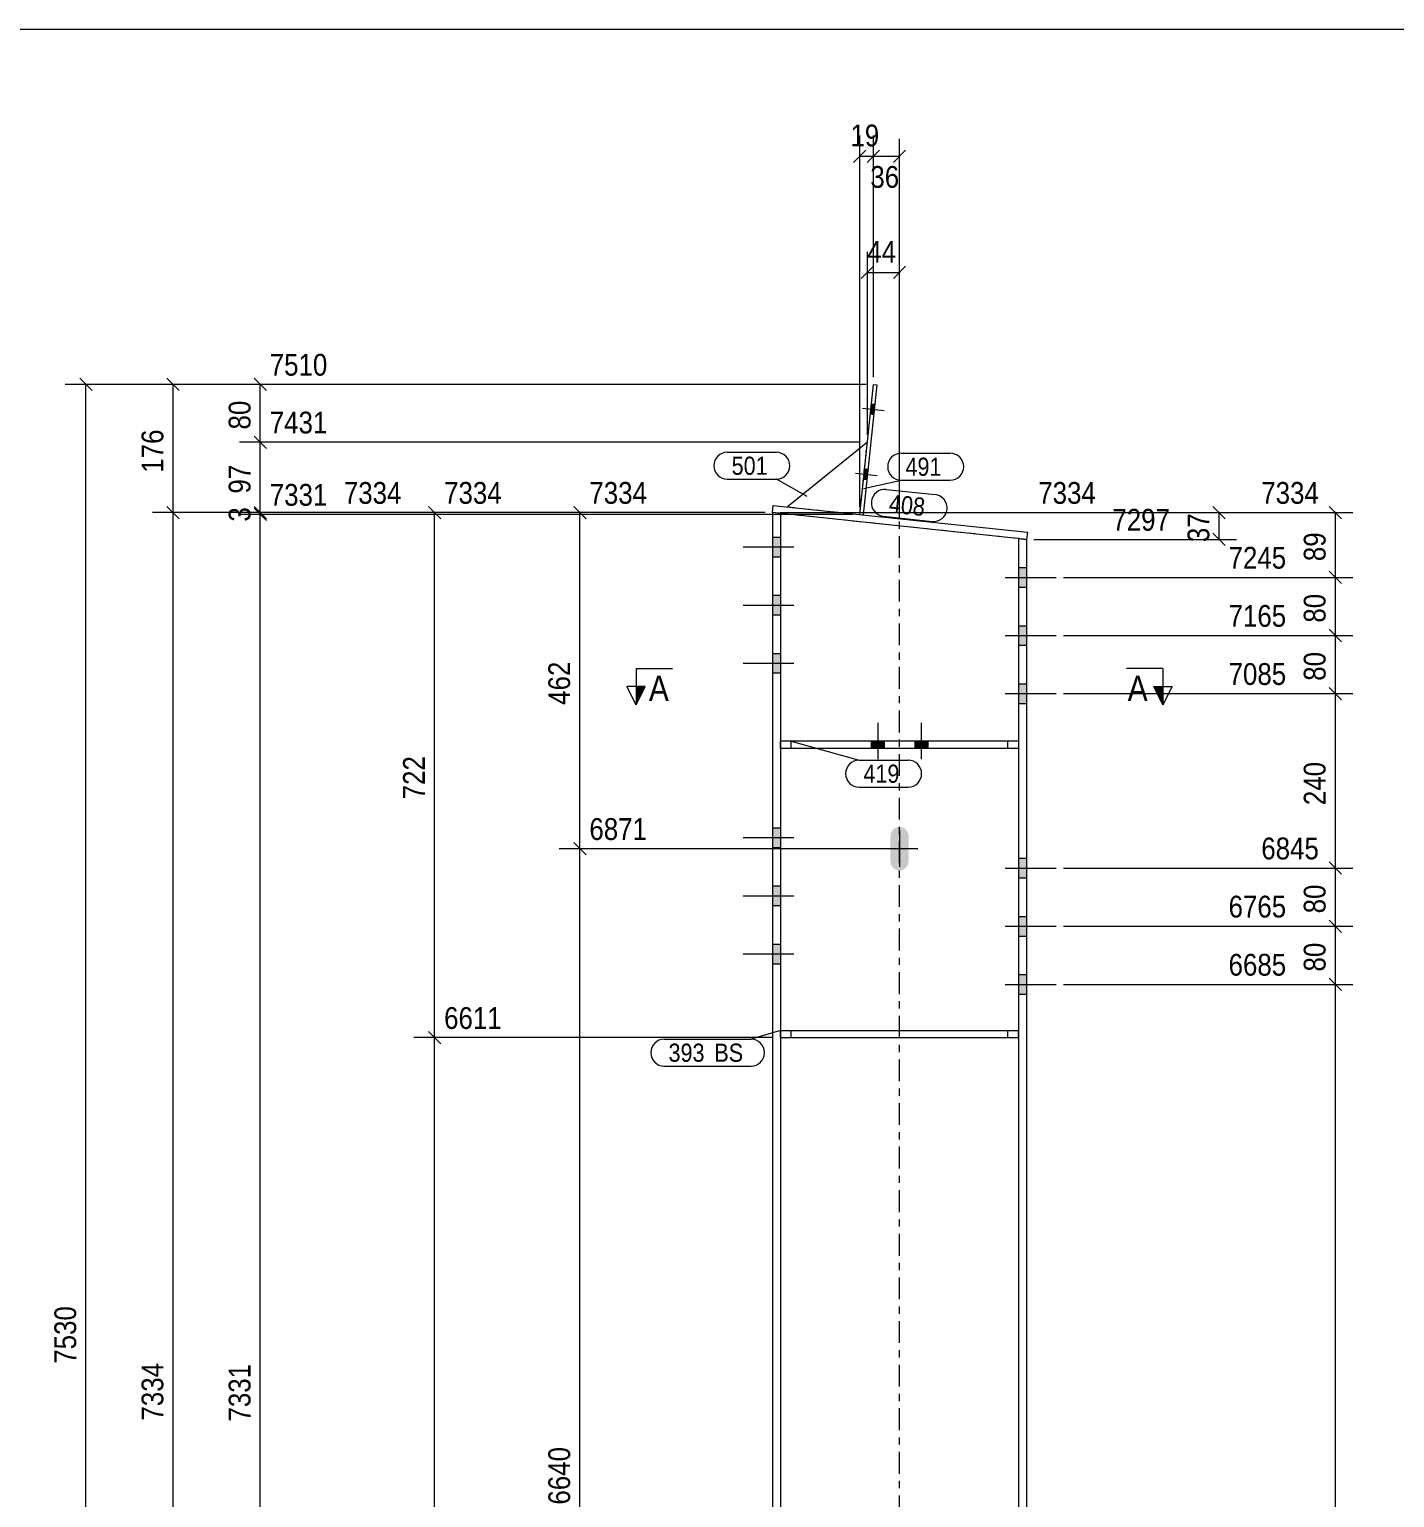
# Model space of a CAD drawing. Header units: millimetres. Extents: x 2 to 579, y 1 to 405.
# Drawn here: x 156.8 to 344.8, y 203 to 405 of the extents above; entities that cross this region are included whole.
import ezdxf

# ---------------------------------------------------------------- set-up
doc = ezdxf.new("R2010")
doc.units = ezdxf.units.MM
for name, pattern in [('XKITLINE00', [0]), ('XKITLINE01', [4, 1, -1, 1, -1]), ('XKITLINE03', [6, 3, -1, 1, -1])]:
    doc.linetypes.add(name, pattern=pattern)
for name, color, linetype, lineweight in [('Bolt', 3, 'Continuous', 0), ('Dimensions', 7, 'Continuous', 0), ('DrawingSheet', 5, 'Continuous', 0), ('Part', 2, 'Continuous', 0), ('PartMark', 7, 'Continuous', 0), ('Section', 6, 'Continuous', 0)]:
    doc.layers.add(name, color=color, linetype=linetype, lineweight=lineweight)
doc.styles.add('ARIAL', font='ARIAL.TTF')

# ---------------------------------------------------------------- blocks, each defined once
blk = doc.blocks.new('*A2')
at = {"layer": 'Bolt'}
for points in [[(277.1, 289.37), (276.63, 289.27), (276.15, 289.37), (275.74, 289.64), (275.47, 290.04), (275.38, 290.52), (275.38, 294.02), (275.47, 294.5), (275.74, 294.91), (276.15, 295.18), (276.63, 295.27), (277.1, 295.18), (277.51, 294.91), (277.78, 294.5), (277.88, 294.02), (277.88, 290.52), (277.78, 290.04), (277.51, 289.64)], [(277.1, 117.77), (276.63, 117.67), (276.15, 117.77), (275.74, 118.04), (275.47, 118.45), (275.38, 118.92), (275.38, 122.42), (275.47, 122.9), (275.74, 123.31), (276.15, 123.58), (276.63, 123.67), (277.1, 123.58), (277.51, 123.31), (277.78, 122.9), (277.88, 122.42), (277.88, 118.92), (277.78, 118.45), (277.51, 118.04)]]:
    blk.add_hatch(color=3, dxfattribs=at).paths.add_polyline_path(points, flags=17)
at = {"layer": 'Bolt', "color": 3, "linetype": 'XKITLINE00', "lineweight": 0}
for p, q in [((276.63, 294.77), (276.63, 289.77)), ((279.13, 292.27), (274.13, 292.27)), ((276.63, 123.17), (276.63, 118.17)), ((279.13, 120.67), (274.13, 120.67))]:
    blk.add_line(p, q, dxfattribs=at)
blk = doc.blocks.new('*A3')
at = {"layer": 'Bolt'}
for points in [[(294.13, 328.25), (293.03, 328.25), (293.03, 330.95), (294.13, 330.95)], [(294.13, 328.25), (293.03, 328.25), (293.03, 330.95), (294.13, 330.95)], [(294.13, 320.25), (293.03, 320.25), (293.03, 322.95), (294.13, 322.95)], [(294.13, 320.25), (293.03, 320.25), (293.03, 322.95), (294.13, 322.95)], [(294.13, 312.25), (293.03, 312.25), (293.03, 314.95), (294.13, 314.95)], [(294.13, 312.25), (293.03, 312.25), (293.03, 314.95), (294.13, 314.95)], [(294.13, 288.25), (293.03, 288.25), (293.03, 290.95), (294.13, 290.95)], [(294.13, 288.25), (293.03, 288.25), (293.03, 290.95), (294.13, 290.95)], [(294.13, 280.25), (293.03, 280.25), (293.03, 282.95), (294.13, 282.95)], [(294.13, 280.25), (293.03, 280.25), (293.03, 282.95), (294.13, 282.95)], [(294.13, 272.25), (293.03, 272.25), (293.03, 274.95), (294.13, 274.95)], [(294.13, 272.25), (293.03, 272.25), (293.03, 274.95), (294.13, 274.95)]]:
    blk.add_hatch(color=3, dxfattribs=at).paths.add_polyline_path(points, flags=17)
at = {"layer": 'Bolt', "color": 3, "linetype": 'XKITLINE00', "lineweight": 0}
for p, q in [((291.18, 329.6), (298.18, 329.6)), ((291.18, 329.6), (298.18, 329.6)), ((293.03, 330.95), (294.13, 330.95)), ((293.03, 330.95), (294.13, 330.95)), ((293.03, 328.25), (294.13, 328.25)), ((293.03, 328.25), (294.13, 328.25)), ((291.18, 321.6), (298.18, 321.6)), ((291.18, 321.6), (298.18, 321.6)), ((293.03, 322.95), (294.13, 322.95)), ((293.03, 322.95), (294.13, 322.95)), ((293.03, 320.25), (294.13, 320.25)), ((293.03, 320.25), (294.13, 320.25)), ((291.18, 313.6), (298.18, 313.6)), ((291.18, 313.6), (298.18, 313.6)), ((293.03, 314.95), (294.13, 314.95)), ((293.03, 314.95), (294.13, 314.95)), ((293.03, 312.25), (294.13, 312.25)), ((293.03, 312.25), (294.13, 312.25)), ((293.03, 290.95), (294.13, 290.95)), ((293.03, 290.95), (294.13, 290.95)), ((291.18, 289.6), (298.18, 289.6)), ((291.18, 289.6), (298.18, 289.6)), ((293.03, 288.25), (294.13, 288.25)), ((293.03, 288.25), (294.13, 288.25)), ((293.03, 282.95), (294.13, 282.95)), ((293.03, 282.95), (294.13, 282.95)), ((291.18, 281.6), (298.18, 281.6)), ((291.18, 281.6), (298.18, 281.6)), ((293.03, 280.25), (294.13, 280.25)), ((293.03, 280.25), (294.13, 280.25)), ((293.03, 274.95), (294.13, 274.95)), ((293.03, 274.95), (294.13, 274.95)), ((291.18, 273.6), (298.18, 273.6)), ((291.18, 273.6), (298.18, 273.6)), ((293.03, 272.25), (294.13, 272.25)), ((293.03, 272.25), (294.13, 272.25))]:
    blk.add_line(p, q, dxfattribs=at)
blk = doc.blocks.new('*A4')
at = {"layer": 'Bolt'}
for points in [[(260.23, 332.4), (259.13, 332.4), (259.13, 335.1), (260.23, 335.1)], [(260.23, 332.4), (259.13, 332.4), (259.13, 335.1), (260.23, 335.1)], [(260.23, 324.4), (259.13, 324.4), (259.13, 327.1), (260.23, 327.1)], [(260.23, 324.4), (259.13, 324.4), (259.13, 327.1), (260.23, 327.1)], [(260.23, 316.4), (259.13, 316.4), (259.13, 319.1), (260.23, 319.1)], [(260.23, 316.4), (259.13, 316.4), (259.13, 319.1), (260.23, 319.1)], [(260.23, 292.4), (259.13, 292.4), (259.13, 295.1), (260.23, 295.1)], [(260.23, 292.4), (259.13, 292.4), (259.13, 295.1), (260.23, 295.1)], [(260.23, 284.4), (259.13, 284.4), (259.13, 287.1), (260.23, 287.1)], [(260.23, 284.4), (259.13, 284.4), (259.13, 287.1), (260.23, 287.1)], [(260.23, 276.4), (259.13, 276.4), (259.13, 279.1), (260.23, 279.1)], [(260.23, 276.4), (259.13, 276.4), (259.13, 279.1), (260.23, 279.1)]]:
    blk.add_hatch(color=3, dxfattribs=at).paths.add_polyline_path(points, flags=17)
at = {"layer": 'Bolt', "color": 3, "linetype": 'XKITLINE00', "lineweight": 0}
for p, q in [((262.08, 333.75), (255.08, 333.75)), ((262.08, 333.75), (255.08, 333.75)), ((260.23, 335.1), (259.13, 335.1)), ((260.23, 335.1), (259.13, 335.1)), ((260.23, 332.4), (259.13, 332.4)), ((260.23, 332.4), (259.13, 332.4)), ((262.08, 325.75), (255.08, 325.75)), ((262.08, 325.75), (255.08, 325.75)), ((260.23, 327.1), (259.13, 327.1)), ((260.23, 327.1), (259.13, 327.1)), ((260.23, 324.4), (259.13, 324.4)), ((260.23, 324.4), (259.13, 324.4)), ((262.08, 317.75), (255.08, 317.75)), ((262.08, 317.75), (255.08, 317.75)), ((260.23, 319.1), (259.13, 319.1)), ((260.23, 319.1), (259.13, 319.1)), ((260.23, 316.4), (259.13, 316.4)), ((260.23, 316.4), (259.13, 316.4)), ((260.23, 295.1), (259.13, 295.1)), ((260.23, 295.1), (259.13, 295.1)), ((262.08, 293.75), (255.08, 293.75)), ((262.08, 293.75), (255.08, 293.75)), ((260.23, 292.4), (259.13, 292.4)), ((260.23, 292.4), (259.13, 292.4)), ((260.23, 287.1), (259.13, 287.1)), ((260.23, 287.1), (259.13, 287.1)), ((262.08, 285.75), (255.08, 285.75)), ((262.08, 285.75), (255.08, 285.75)), ((260.23, 284.4), (259.13, 284.4)), ((260.23, 284.4), (259.13, 284.4)), ((260.23, 279.1), (259.13, 279.1)), ((260.23, 279.1), (259.13, 279.1)), ((262.08, 277.75), (255.08, 277.75)), ((262.08, 277.75), (255.08, 277.75)), ((260.23, 276.4), (259.13, 276.4)), ((260.23, 276.4), (259.13, 276.4))]:
    blk.add_line(p, q, dxfattribs=at)
blk = doc.blocks.new('*A6')
at = {"layer": 'Bolt'}
for points in [[(272.75, 353.47), (273.25, 353.42), (273.1, 352.02), (272.61, 352.08)], [(272.75, 353.47), (273.25, 353.42), (273.1, 352.02), (272.61, 352.08)], [(271.81, 344.52), (272.31, 344.47), (272.16, 343.07), (271.66, 343.13)], [(271.81, 344.52), (272.31, 344.47), (272.16, 343.07), (271.66, 343.13)]]:
    blk.add_hatch(color=3, dxfattribs=at).paths.add_polyline_path(points, flags=17)
at = {"layer": 'Bolt', "color": 3, "linetype": 'XKITLINE00', "lineweight": 0}
for p, q in [((271.53, 352.9), (274.51, 352.58)), ((271.53, 352.9), (274.51, 352.58)), ((272.61, 352.08), (273.1, 352.02)), ((272.61, 352.08), (273.1, 352.02)), ((272.75, 353.47), (273.25, 353.42)), ((272.75, 353.47), (273.25, 353.42)), ((270.58, 343.94), (273.57, 343.63)), ((270.58, 343.94), (273.57, 343.63)), ((271.81, 344.52), (272.31, 344.47)), ((271.81, 344.52), (272.31, 344.47)), ((271.66, 343.13), (272.16, 343.07)), ((271.66, 343.13), (272.16, 343.07))]:
    blk.add_line(p, q, dxfattribs=at)
blk = doc.blocks.new('*A7')
at = {"layer": 'Bolt'}
for points in [[(272.73, 306.07), (272.73, 307.07), (274.53, 307.07), (274.53, 306.07)], [(272.73, 306.07), (272.73, 307.07), (274.53, 307.07), (274.53, 306.07)], [(278.73, 306.07), (278.73, 307.07), (280.53, 307.07), (280.53, 306.07)], [(278.73, 306.07), (278.73, 307.07), (280.53, 307.07), (280.53, 306.07)]]:
    blk.add_hatch(color=3, dxfattribs=at).paths.add_polyline_path(points, flags=17)
at = {"layer": 'Bolt', "color": 3, "linetype": 'XKITLINE00', "lineweight": 0}
for p, q in [((273.63, 309.57), (273.63, 304.57)), ((273.63, 309.57), (273.63, 304.57)), ((279.63, 309.57), (279.63, 304.57)), ((279.63, 309.57), (279.63, 304.57)), ((272.73, 307.07), (272.73, 306.07)), ((272.73, 307.07), (272.73, 306.07)), ((274.53, 307.07), (274.53, 306.07)), ((274.53, 307.07), (274.53, 306.07)), ((278.73, 307.07), (278.73, 306.07)), ((278.73, 307.07), (278.73, 306.07)), ((280.53, 307.07), (280.53, 306.07)), ((280.53, 307.07), (280.53, 306.07))]:
    blk.add_line(p, q, dxfattribs=at)
blk = doc.blocks.new('*A8')
at = {"layer": 'Part', "color": 7, "linetype": 'XKITLINE03', "lineweight": 0}
blk.add_line((276.63, 194.27), (276.63, 346.67), dxfattribs=at)
at = {"layer": 'Part', "color": 2, "linetype": 'XKITLINE00', "lineweight": 0}
for p, q in [((260.23, 338.4), (259.13, 338.52)), ((259.13, 338.52), (259.13, 194.27)), ((260.23, 338.4), (260.23, 307.07)), ((293.03, 334.94), (293.03, 307.07)), ((293.03, 334.94), (294.13, 334.82)), ((294.13, 334.82), (294.13, 194.27)), ((260.23, 306.07), (260.23, 194.27)), ((293.03, 306.07), (293.03, 194.27))]:
    blk.add_line(p, q, dxfattribs=at)
at = {"layer": 'Part', "color": 7, "linetype": 'XKITLINE01', "lineweight": 0}
for p, q in [((293.03, 334.94), (260.23, 338.4)), ((260.23, 307.07), (260.23, 306.07)), ((293.03, 307.07), (293.03, 306.07))]:
    blk.add_line(p, q, dxfattribs=at)
blk = doc.blocks.new('*A10')
at = {"layer": 'Part', "color": 2, "linetype": 'XKITLINE00', "lineweight": 0}
for p, q in [((271.15, 338.25), (273.04, 356.15)), ((271.65, 338.2), (273.53, 356.1)), ((273.04, 356.15), (273.53, 356.1))]:
    blk.add_line(p, q, dxfattribs=at)
at = {"layer": 'Part', "color": 7, "linetype": 'XKITLINE01', "lineweight": 0}
blk.add_line((271.15, 338.25), (271.65, 338.2), dxfattribs=at)
blk = doc.blocks.new('*A11')
at = {"layer": 'Part', "color": 2, "linetype": 'XKITLINE00', "lineweight": 0}
blk.add_line((272.2, 348.2), (261.2, 339.3), dxfattribs=at)
at = {"layer": 'Part', "color": 7, "linetype": 'XKITLINE01', "lineweight": 0}
for p, q in [((271.15, 338.25), (272.2, 348.2)), ((261.2, 339.3), (271.15, 338.25))]:
    blk.add_line(p, q, dxfattribs=at)
blk = doc.blocks.new('*A12')
at = {"layer": 'Part', "color": 2, "linetype": 'XKITLINE00', "lineweight": 0}
for p, q in [((259.13, 338.52), (259.23, 339.51)), ((259.23, 339.51), (294.23, 335.82)), ((294.13, 334.82), (259.13, 338.52)), ((294.23, 335.82), (294.13, 334.82))]:
    blk.add_line(p, q, dxfattribs=at)
blk = doc.blocks.new('*A13')
at = {"layer": 'Part', "color": 7, "linetype": 'XKITLINE01', "lineweight": 0}
for p, q in [((260.23, 267.27), (293.03, 267.27)), ((260.23, 266.27), (260.23, 267.27)), ((261.73, 266.27), (261.73, 267.27)), ((291.53, 266.27), (291.53, 267.27)), ((293.03, 266.27), (293.03, 267.27)), ((260.23, 266.27), (293.03, 266.27))]:
    blk.add_line(p, q, dxfattribs=at)
blk = doc.blocks.new('*A14')
at = {"layer": 'Part', "color": 2, "linetype": 'XKITLINE00', "lineweight": 0}
for p, q in [((260.23, 267.27), (293.03, 267.27)), ((260.23, 266.27), (293.03, 266.27))]:
    blk.add_line(p, q, dxfattribs=at)
at = {"layer": 'Part', "color": 7, "linetype": 'XKITLINE01', "lineweight": 0}
for p, q in [((260.23, 266.27), (260.23, 267.27)), ((261.73, 266.27), (261.73, 267.27)), ((291.53, 266.27), (291.53, 267.27)), ((293.03, 267.27), (293.03, 266.27))]:
    blk.add_line(p, q, dxfattribs=at)
blk = doc.blocks.new('*A15')
at = {"layer": 'Part', "color": 2, "linetype": 'XKITLINE00', "lineweight": 0}
for p, q in [((293.03, 307.07), (260.23, 307.07)), ((260.23, 306.07), (260.23, 307.07)), ((293.03, 306.07), (260.23, 306.07)), ((293.03, 307.07), (293.03, 306.07))]:
    blk.add_line(p, q, dxfattribs=at)
at = {"layer": 'Part', "color": 7, "linetype": 'XKITLINE01', "lineweight": 0}
for p, q in [((261.73, 306.07), (261.73, 307.07)), ((291.53, 306.07), (291.53, 307.07))]:
    blk.add_line(p, q, dxfattribs=at)
blk = doc.blocks.new('*A33')
at = {"layer": 'DrawingSheet', "color": 5, "linetype": 'XKITLINE00', "lineweight": 0}
blk.add_line((579, 405), (5, 405), dxfattribs=at)
blk = doc.blocks.new('*A41')
at = {"layer": 'Dimensions', "color": 7, "linetype": 'XKITLINE00', "lineweight": 0}
for p, q in [((272.04, 356.15), (161.78, 356.15)), ((163.78, 357), (165.47, 355.31)), ((164.63, 95.55), (164.63, 356.15))]:
    blk.add_line(p, q, dxfattribs=at)
at = {"layer": 'Dimensions', "color": 3}
blk.add_point((164.63, 356.15), dxfattribs=at)
at = {"layer": 'Dimensions', "color": 3, "style": 'ARIAL', "width": 0.85}
blk.add_text('7530', height=3, rotation=90.0002, dxfattribs=at).set_placement((163.28, 221.4))
blk = doc.blocks.new('*A43')
at = {"layer": 'Dimensions', "color": 7, "linetype": 'XKITLINE00', "lineweight": 0}
for p, q in [((258.13, 338.52), (173.78, 338.52)), ((175.78, 339.37), (177.47, 337.67)), ((176.63, 97.55), (176.63, 338.52))]:
    blk.add_line(p, q, dxfattribs=at)
at = {"layer": 'Dimensions', "color": 3}
blk.add_point((176.63, 338.52), dxfattribs=at)
at = {"layer": 'Dimensions', "color": 3, "style": 'ARIAL', "width": 0.85}
blk.add_text('7334', height=3, rotation=90.0002, dxfattribs=at).set_placement((175.28, 213.58))
blk = doc.blocks.new('*A44')
at = {"layer": 'Dimensions', "color": 7, "linetype": 'XKITLINE00', "lineweight": 0}
for p, q in [((272.04, 356.15), (173.78, 356.15)), ((175.78, 357), (177.47, 355.31)), ((176.63, 338.52), (176.63, 356.15)), ((258.13, 338.52), (173.78, 338.52)), ((175.78, 339.37), (177.47, 337.67))]:
    blk.add_line(p, q, dxfattribs=at)
at = {"layer": 'Dimensions', "color": 3}
for p in [(176.63, 356.15), (176.63, 338.52)]:
    blk.add_point(p, dxfattribs=at)
at = {"layer": 'Dimensions', "color": 3, "style": 'ARIAL', "width": 0.85}
blk.add_text('176', height=3, rotation=90.0002, dxfattribs=at).set_placement((175.28, 344))
blk = doc.blocks.new('*A45')
at = {"layer": 'Dimensions', "color": 7, "linetype": 'XKITLINE00', "lineweight": 0}
for p, q in [((270.15, 338.25), (185.78, 338.25)), ((187.78, 339.1), (189.47, 337.41)), ((188.63, 97.55), (188.63, 338.25))]:
    blk.add_line(p, q, dxfattribs=at)
at = {"layer": 'Dimensions', "color": 3}
blk.add_point((188.63, 338.25), dxfattribs=at)
at = {"layer": 'Dimensions', "color": 3, "style": 'ARIAL', "width": 0.85}
blk.add_text('7331', height=3, dxfattribs=at).set_placement((189.93, 339.45))
blk.add_text('7331', height=3, rotation=90.0002, dxfattribs=at).set_placement((187.28, 213.45))
blk = doc.blocks.new('*A46')
at = {"layer": 'Dimensions', "color": 7, "linetype": 'XKITLINE00', "lineweight": 0}
for p, q in [((258.13, 338.52), (185.78, 338.52)), ((270.15, 338.25), (185.78, 338.25)), ((187.78, 339.37), (189.47, 337.67)), ((187.78, 339.1), (189.47, 337.41)), ((188.63, 338.25), (188.63, 338.52))]:
    blk.add_line(p, q, dxfattribs=at)
at = {"layer": 'Dimensions', "color": 3}
for p in [(188.63, 338.52), (188.63, 338.25)]:
    blk.add_point(p, dxfattribs=at)
at = {"layer": 'Dimensions', "color": 3, "style": 'ARIAL', "width": 0.85}
blk.add_text('7334', height=3, dxfattribs=at).set_placement((200.13, 339.72))
blk.add_text('3', height=3, rotation=90.0002, dxfattribs=at).set_placement((187.28, 337.27))
blk = doc.blocks.new('*A47')
at = {"layer": 'Dimensions', "color": 7, "linetype": 'XKITLINE00', "lineweight": 0}
for p, q in [((271.2, 348.2), (185.78, 348.2)), ((187.78, 349.05), (189.47, 347.35)), ((188.63, 338.52), (188.63, 348.2)), ((258.13, 338.52), (185.78, 338.52)), ((187.78, 339.37), (189.47, 337.67))]:
    blk.add_line(p, q, dxfattribs=at)
at = {"layer": 'Dimensions', "color": 3}
for p in [(188.63, 348.2), (188.63, 338.52)]:
    blk.add_point(p, dxfattribs=at)
at = {"layer": 'Dimensions', "color": 3, "style": 'ARIAL', "width": 0.85}
blk.add_text('7431', height=3, dxfattribs=at).set_placement((189.93, 349.4))
blk.add_text('97', height=3, rotation=90.0002, dxfattribs=at).set_placement((187.28, 341.13))
blk = doc.blocks.new('*A48')
at = {"layer": 'Dimensions', "color": 7, "linetype": 'XKITLINE00', "lineweight": 0}
for p, q in [((272.04, 356.15), (185.78, 356.15)), ((187.78, 357), (189.47, 355.31)), ((188.63, 348.2), (188.63, 356.15)), ((271.2, 348.2), (185.78, 348.2)), ((187.78, 349.05), (189.47, 347.35))]:
    blk.add_line(p, q, dxfattribs=at)
at = {"layer": 'Dimensions', "color": 3}
for p in [(188.63, 356.15), (188.63, 348.2)]:
    blk.add_point(p, dxfattribs=at)
at = {"layer": 'Dimensions', "color": 3, "style": 'ARIAL', "width": 0.85}
blk.add_text('7510', height=3, dxfattribs=at).set_placement((189.93, 357.35))
blk.add_text('80', height=3, rotation=90.0002, dxfattribs=at).set_placement((187.28, 349.95))
blk = doc.blocks.new('*A49')
at = {"layer": 'Dimensions', "color": 7, "linetype": 'XKITLINE00', "lineweight": 0}
for p, q in [((211.78, 267.12), (213.47, 265.43)), ((259.23, 266.27), (209.78, 266.27)), ((212.63, 97.55), (212.63, 266.27)), ((258.13, 97.55), (209.78, 97.55)), ((211.78, 98.4), (213.47, 96.7))]:
    blk.add_line(p, q, dxfattribs=at)
at = {"layer": 'Dimensions', "color": 3}
for p in [(212.63, 266.27), (212.63, 97.55)]:
    blk.add_point(p, dxfattribs=at)
at = {"layer": 'Dimensions', "color": 3, "style": 'ARIAL', "width": 0.85}
blk.add_text('6611', height=3, dxfattribs=at).set_placement((213.93, 267.47))
blk.add_text('6611', height=3, rotation=90.0002, dxfattribs=at).set_placement((211.28, 177.46))
blk = doc.blocks.new('*A50')
at = {"layer": 'Dimensions', "color": 7, "linetype": 'XKITLINE00', "lineweight": 0}
for p, q in [((258.13, 338.52), (209.78, 338.52)), ((211.78, 339.37), (213.47, 337.67)), ((212.63, 266.27), (212.63, 338.52)), ((211.78, 267.12), (213.47, 265.43)), ((259.23, 266.27), (209.78, 266.27))]:
    blk.add_line(p, q, dxfattribs=at)
at = {"layer": 'Dimensions', "color": 3}
for p in [(212.63, 338.52), (212.63, 266.27)]:
    blk.add_point(p, dxfattribs=at)
at = {"layer": 'Dimensions', "color": 3, "style": 'ARIAL', "width": 0.85}
blk.add_text('7334', height=3, dxfattribs=at).set_placement((213.93, 339.72))
blk.add_text('722', height=3, rotation=90.0002, dxfattribs=at).set_placement((211.28, 299.06))
blk = doc.blocks.new('*A52')
at = {"layer": 'Dimensions', "color": 7, "linetype": 'XKITLINE00', "lineweight": 0}
for p, q in [((231.78, 293.12), (233.47, 291.42)), ((275.63, 292.27), (229.78, 292.27)), ((232.63, 120.67), (232.63, 292.27)), ((231.78, 121.52), (233.47, 119.83)), ((275.63, 120.67), (229.78, 120.67))]:
    blk.add_line(p, q, dxfattribs=at)
at = {"layer": 'Dimensions', "color": 3}
for p in [(232.63, 292.27), (232.63, 120.67)]:
    blk.add_point(p, dxfattribs=at)
at = {"layer": 'Dimensions', "color": 3, "style": 'ARIAL', "width": 0.85}
blk.add_text('6871', height=3, dxfattribs=at).set_placement((233.93, 293.47))
blk.add_text('6640', height=3, rotation=90.0002, dxfattribs=at).set_placement((231.28, 202.02))
blk = doc.blocks.new('*A53')
at = {"layer": 'Dimensions', "color": 7, "linetype": 'XKITLINE00', "lineweight": 0}
for p, q in [((258.13, 338.52), (229.78, 338.52)), ((231.78, 339.37), (233.47, 337.67)), ((232.63, 292.27), (232.63, 338.52)), ((231.78, 293.12), (233.47, 291.42)), ((275.63, 292.27), (229.78, 292.27))]:
    blk.add_line(p, q, dxfattribs=at)
at = {"layer": 'Dimensions', "color": 3}
for p in [(232.63, 338.52), (232.63, 292.27)]:
    blk.add_point(p, dxfattribs=at)
at = {"layer": 'Dimensions', "color": 3, "style": 'ARIAL', "width": 0.85}
blk.add_text('7334', height=3, dxfattribs=at).set_placement((233.93, 339.72))
blk.add_text('462', height=3, rotation=90.0002, dxfattribs=at).set_placement((231.28, 312.06))
blk = doc.blocks.new('*A54')
at = {"layer": 'Dimensions', "color": 7, "linetype": 'XKITLINE00', "lineweight": 0}
for p, q in [((299.18, 273.6), (339.03, 273.6)), ((335.78, 274.45), (337.47, 272.75)), ((336.63, 97.55), (336.63, 273.6)), ((336.63, 104.77), (336.63, 97.55)), ((336.13, 100.05), (336.63, 97.55)), ((337.13, 100.05), (336.63, 97.55)), ((295.13, 97.55), (339.03, 97.55)), ((295.13, 97.55), (339.03, 97.55)), ((335.78, 98.4), (337.47, 96.7))]:
    blk.add_line(p, q, dxfattribs=at)
at = {"layer": 'Dimensions', "color": 3}
for p in [(336.63, 273.6), (336.63, 97.55)]:
    blk.add_point(p, dxfattribs=at)
at = {"layer": 'Dimensions', "color": 7}
blk.add_point((336.63, 97.55), dxfattribs=at)
at = {"layer": 'Dimensions', "color": 3, "style": 'ARIAL', "width": 0.85}
blk.add_text('6685', height=3, dxfattribs=at).set_placement((321.93, 274.8))
for s, p in [('6685', (335.28, 181.12)), ('RD', (335.43, 98.99))]:
    blk.add_text(s, height=3, rotation=90.0002, dxfattribs=at).set_placement(p)
blk = doc.blocks.new('*A55')
at = {"layer": 'Dimensions', "color": 7, "linetype": 'XKITLINE00', "lineweight": 0}
for p, q in [((299.18, 281.6), (339.03, 281.6)), ((335.78, 282.45), (337.47, 280.75)), ((336.63, 273.6), (336.63, 281.6)), ((299.18, 273.6), (339.03, 273.6)), ((335.78, 274.45), (337.47, 272.75))]:
    blk.add_line(p, q, dxfattribs=at)
at = {"layer": 'Dimensions', "color": 3}
for p in [(336.63, 281.6), (336.63, 273.6)]:
    blk.add_point(p, dxfattribs=at)
at = {"layer": 'Dimensions', "color": 3, "style": 'ARIAL', "width": 0.85}
blk.add_text('6765', height=3, dxfattribs=at).set_placement((321.93, 282.8))
blk.add_text('80', height=3, rotation=90.0002, dxfattribs=at).set_placement((335.28, 275.37))
blk = doc.blocks.new('*A56')
at = {"layer": 'Dimensions', "color": 7, "linetype": 'XKITLINE00', "lineweight": 0}
for p, q in [((299.18, 289.6), (339.03, 289.6)), ((335.78, 290.45), (337.47, 288.75)), ((336.63, 281.6), (336.63, 289.6)), ((299.18, 281.6), (339.03, 281.6)), ((335.78, 282.45), (337.47, 280.75))]:
    blk.add_line(p, q, dxfattribs=at)
at = {"layer": 'Dimensions', "color": 3}
for p in [(336.63, 289.6), (336.63, 281.6)]:
    blk.add_point(p, dxfattribs=at)
at = {"layer": 'Dimensions', "color": 3, "style": 'ARIAL', "width": 0.85}
blk.add_text('6845', height=3, dxfattribs=at).set_placement((326.43, 290.8))
blk.add_text('80', height=3, rotation=90.0002, dxfattribs=at).set_placement((335.28, 283.37))
blk = doc.blocks.new('*A57')
at = {"layer": 'Dimensions', "color": 7, "linetype": 'XKITLINE00', "lineweight": 0}
for p, q in [((299.18, 313.6), (339.03, 313.6)), ((335.78, 314.45), (337.47, 312.75)), ((336.63, 289.6), (336.63, 313.6)), ((299.18, 289.6), (339.03, 289.6)), ((335.78, 290.45), (337.47, 288.75))]:
    blk.add_line(p, q, dxfattribs=at)
at = {"layer": 'Dimensions', "color": 3}
for p in [(336.63, 313.6), (336.63, 289.6)]:
    blk.add_point(p, dxfattribs=at)
at = {"layer": 'Dimensions', "color": 3, "style": 'ARIAL', "width": 0.85}
blk.add_text('7085', height=3, dxfattribs=at).set_placement((321.93, 314.8))
blk.add_text('240', height=3, rotation=90.0002, dxfattribs=at).set_placement((335.28, 298.26))
blk = doc.blocks.new('*A58')
at = {"layer": 'Dimensions', "color": 7, "linetype": 'XKITLINE00', "lineweight": 0}
for p, q in [((299.18, 321.6), (339.03, 321.6)), ((335.78, 322.45), (337.47, 320.75)), ((336.63, 313.6), (336.63, 321.6)), ((299.18, 313.6), (339.03, 313.6)), ((335.78, 314.45), (337.47, 312.75))]:
    blk.add_line(p, q, dxfattribs=at)
at = {"layer": 'Dimensions', "color": 3}
for p in [(336.63, 321.6), (336.63, 313.6)]:
    blk.add_point(p, dxfattribs=at)
at = {"layer": 'Dimensions', "color": 3, "style": 'ARIAL', "width": 0.85}
blk.add_text('7165', height=3, dxfattribs=at).set_placement((321.93, 322.8))
blk.add_text('80', height=3, rotation=90.0002, dxfattribs=at).set_placement((335.28, 315.37))
blk = doc.blocks.new('*A59')
at = {"layer": 'Dimensions', "color": 7, "linetype": 'XKITLINE00', "lineweight": 0}
for p, q in [((299.18, 329.6), (339.03, 329.6)), ((335.78, 330.45), (337.47, 328.75)), ((336.63, 321.6), (336.63, 329.6)), ((299.18, 321.6), (339.03, 321.6)), ((335.78, 322.45), (337.47, 320.75))]:
    blk.add_line(p, q, dxfattribs=at)
at = {"layer": 'Dimensions', "color": 3}
for p in [(336.63, 329.6), (336.63, 321.6)]:
    blk.add_point(p, dxfattribs=at)
at = {"layer": 'Dimensions', "color": 3, "style": 'ARIAL', "width": 0.85}
blk.add_text('7245', height=3, dxfattribs=at).set_placement((321.93, 330.8))
blk.add_text('80', height=3, rotation=90.0002, dxfattribs=at).set_placement((335.28, 323.37))
blk = doc.blocks.new('*A60')
at = {"layer": 'Dimensions', "color": 7, "linetype": 'XKITLINE00', "lineweight": 0}
for p, q in [((260.13, 338.52), (339.03, 338.52)), ((335.78, 339.37), (337.47, 337.67)), ((336.63, 329.6), (336.63, 338.52)), ((299.18, 329.6), (339.03, 329.6)), ((335.78, 330.45), (337.47, 328.75))]:
    blk.add_line(p, q, dxfattribs=at)
at = {"layer": 'Dimensions', "color": 3}
for p in [(336.63, 338.52), (336.63, 329.6)]:
    blk.add_point(p, dxfattribs=at)
at = {"layer": 'Dimensions', "color": 3, "style": 'ARIAL', "width": 0.85}
blk.add_text('7334', height=3, dxfattribs=at).set_placement((326.43, 339.72))
blk.add_text('89', height=3, rotation=90.0002, dxfattribs=at).set_placement((335.28, 331.83))
blk = doc.blocks.new('*A63')
at = {"layer": 'Dimensions', "color": 7, "linetype": 'XKITLINE00', "lineweight": 0}
for p, q in [((271.15, 339.25), (271.15, 390.4)), ((273.04, 357.15), (273.04, 390.4)), ((272, 388.4), (270.3, 386.7)), ((273.88, 388.4), (272.19, 386.7)), ((271.15, 387.55), (273.04, 387.55))]:
    blk.add_line(p, q, dxfattribs=at)
at = {"layer": 'Dimensions', "color": 3}
for p in [(271.15, 387.55), (273.04, 387.55)]:
    blk.add_point(p, dxfattribs=at)
at = {"layer": 'Dimensions', "color": 3, "style": 'ARIAL', "width": 0.85}
blk.add_text('19', height=3, dxfattribs=at).set_placement((269.87, 388.9))
blk = doc.blocks.new('*A64')
at = {"layer": 'Dimensions', "color": 7, "linetype": 'XKITLINE00', "lineweight": 0}
for p, q in [((273.04, 357.15), (273.04, 389.95)), ((276.63, 337.67), (276.63, 389.95)), ((273.88, 388.4), (272.19, 386.7)), ((277.47, 388.4), (275.78, 386.7)), ((273.04, 387.55), (276.63, 387.55))]:
    blk.add_line(p, q, dxfattribs=at)
at = {"layer": 'Dimensions', "color": 3}
for p in [(273.04, 387.55), (276.63, 387.55)]:
    blk.add_point(p, dxfattribs=at)
at = {"layer": 'Dimensions', "color": 3, "style": 'ARIAL', "width": 0.85}
blk.add_text('36', height=3, dxfattribs=at).set_placement((272.61, 383.2))
blk = doc.blocks.new('*A65')
at = {"layer": 'Dimensions', "color": 7, "linetype": 'XKITLINE00', "lineweight": 0}
for p, q in [((272.2, 349.2), (272.2, 374.4)), ((276.63, 337.67), (276.63, 374.4)), ((273.05, 372.4), (271.35, 370.7)), ((277.47, 372.4), (275.78, 370.7)), ((272.2, 371.55), (276.63, 371.55))]:
    blk.add_line(p, q, dxfattribs=at)
at = {"layer": 'Dimensions', "color": 3}
for p in [(272.2, 371.55), (276.63, 371.55)]:
    blk.add_point(p, dxfattribs=at)
at = {"layer": 'Dimensions', "color": 3, "style": 'ARIAL', "width": 0.85}
blk.add_text('44', height=3, dxfattribs=at).set_placement((272.19, 372.9))
blk = doc.blocks.new('*A66')
at = {"layer": 'Dimensions', "color": 7, "linetype": 'XKITLINE00', "lineweight": 0}
for p, q in [((260.13, 338.52), (323.03, 338.52)), ((319.78, 339.37), (321.47, 337.67)), ((320.63, 334.82), (320.63, 338.52)), ((319.78, 335.67), (321.47, 333.98)), ((295.13, 334.82), (323.03, 334.82))]:
    blk.add_line(p, q, dxfattribs=at)
at = {"layer": 'Dimensions', "color": 3}
for p in [(320.63, 338.52), (320.63, 334.82)]:
    blk.add_point(p, dxfattribs=at)
at = {"layer": 'Dimensions', "color": 3, "style": 'ARIAL', "width": 0.85}
for s, p in [('7334', (295.73, 339.72)), ('7297', (305.93, 336.02))]:
    blk.add_text(s, height=3, dxfattribs=at).set_placement(p)
blk.add_text('37', height=3, rotation=90.0002, dxfattribs=at).set_placement((319.28, 334.45))
blk = doc.blocks.new('*A68')
at = {"layer": 'PartMark', "color": 7, "linetype": 'XKITLINE00', "lineweight": 0}
for p, q in [((261.73, 307.07), (271.06, 304.44)), ((271.06, 304.44), (277.82, 304.44)), ((271.06, 300.74), (277.82, 300.74))]:
    blk.add_line(p, q, dxfattribs=at)
for centre, start, end in [((271.06, 302.59), 90, 270), ((277.82, 302.59), 270, 90)]:
    blk.add_arc(centre, 1.85, start, end, dxfattribs=at)
at = {"layer": 'PartMark', "color": 3, "style": 'ARIAL', "width": 0.85}
blk.add_text('419', height=2.5, dxfattribs=at).set_placement((271.66, 301.34))
blk = doc.blocks.new('*A69')
at = {"layer": 'PartMark', "color": 7, "linetype": 'XKITLINE00', "lineweight": 0}
for p, q in [((274.79, 341.69), (281.52, 340.98)), ((274.41, 338.01), (281.13, 337.3))]:
    blk.add_line(p, q, dxfattribs=at)
for centre, start, end in [((274.6, 339.85), 83.9789, 263.9789), ((281.33, 339.14), 263.9789, 83.9789)]:
    blk.add_arc(centre, 1.85, start, end, dxfattribs=at)
at = {"layer": 'PartMark', "color": 3, "style": 'ARIAL', "width": 0.85}
blk.add_text('408', height=2.5, rotation=-6.0218, dxfattribs=at).set_placement((275.07, 338.54))
blk = doc.blocks.new('*A70')
at = {"layer": 'PartMark', "color": 7, "linetype": 'XKITLINE00', "lineweight": 0}
for p, q in [((252.92, 346.81), (259.68, 346.81)), ((252.92, 343.11), (259.68, 343.11)), ((263.92, 340.72), (259.68, 343.11))]:
    blk.add_line(p, q, dxfattribs=at)
for centre, start, end in [((252.92, 344.96), 90, 270), ((259.68, 344.96), 270, 90)]:
    blk.add_arc(centre, 1.85, start, end, dxfattribs=at)
at = {"layer": 'PartMark', "color": 3, "style": 'ARIAL', "width": 0.85}
blk.add_text('501', height=2.5, dxfattribs=at).set_placement((253.52, 343.71))
blk = doc.blocks.new('*A71')
at = {"layer": 'PartMark', "color": 7, "linetype": 'XKITLINE00', "lineweight": 0}
for p, q in [((276.85, 346.67), (283.61, 346.67)), ((271.65, 341.82), (276.85, 342.97)), ((276.85, 342.97), (283.61, 342.97))]:
    blk.add_line(p, q, dxfattribs=at)
for centre, start, end in [((276.85, 344.82), 90, 270), ((283.61, 344.82), 270, 90)]:
    blk.add_arc(centre, 1.85, start, end, dxfattribs=at)
at = {"layer": 'PartMark', "color": 3, "style": 'ARIAL', "width": 0.85}
blk.add_text('491', height=2.5, dxfattribs=at).set_placement((277.45, 343.57))
blk = doc.blocks.new('*A74')
at = {"layer": 'PartMark', "color": 7, "linetype": 'XKITLINE00', "lineweight": 0}
for p, q in [((260.23, 267.27), (256.19, 266.05)), ((244.23, 266.05), (256.19, 266.05)), ((244.23, 262.35), (256.19, 262.35))]:
    blk.add_line(p, q, dxfattribs=at)
for centre, start, end in [((244.23, 264.2), 90, 270), ((256.19, 264.2), 270, 90)]:
    blk.add_arc(centre, 1.85, start, end, dxfattribs=at)
at = {"layer": 'PartMark', "color": 3, "style": 'ARIAL', "width": 0.85}
for s, p in [('393', (244.83, 262.95)), ('BS', (251.14, 262.95))]:
    blk.add_text(s, height=2.5, dxfattribs=at).set_placement(p)
blk = doc.blocks.new('*A75')
at = {"layer": 'Section'}
for points in [[(241.61, 314.57), (240.36, 312.07), (240.36, 314.57)], [(312.89, 314.57), (312.89, 312.07), (311.64, 314.57)]]:
    blk.add_hatch(color=3, dxfattribs=at).paths.add_polyline_path(points, flags=17)
at = {"layer": 'Section', "color": 1, "linetype": 'XKITLINE00', "lineweight": 0}
for p, q in [((240.36, 317.07), (245.36, 317.07)), ((240.36, 317.07), (240.36, 312.07)), ((312.89, 317.07), (307.89, 317.07)), ((312.89, 317.07), (312.89, 312.07))]:
    blk.add_line(p, q, dxfattribs=at)
at = {"layer": 'Section', "color": 3, "linetype": 'XKITLINE00', "lineweight": 0}
for p, q in [((240.36, 312.07), (239.11, 314.57)), ((241.61, 314.57), (239.11, 314.57)), ((240.36, 312.07), (241.61, 314.57)), ((311.64, 314.57), (314.14, 314.57)), ((312.89, 312.07), (311.64, 314.57)), ((314.14, 314.57), (312.89, 312.07))]:
    blk.add_line(p, q, dxfattribs=at)
at = {"layer": 'Section', "color": 7, "style": 'ARIAL', "width": 0.85}
for p in [(242.11, 312.57), (308.03, 312.57)]:
    blk.add_text('A', height=3.5, dxfattribs=at).set_placement(p)

msp = doc.modelspace()

# ---------------------------------------------------------------- block references
at = {"lineweight": 0}
for name in ['*A33', '*A63', '*A64', '*A65', '*A48', '*A41', '*A44', '*A10', '*A47', '*A6', '*A11', '*A70', '*A71', '*A46', '*A45', '*A50', '*A53', '*A60', '*A66', '*A69', '*A12', '*A43', '*A4', '*A59', '*A3', '*A58', '*A57', '*A75', '*A7', '*A15', '*A68', '*A52', '*A2', '*A56', '*A55', '*A54', '*A49', '*A74', '*A13', '*A14']:
    msp.add_blockref(name, (0, 0), dxfattribs=at)
at = {"layer": 'Part', "lineweight": 0}
msp.add_blockref('*A8', (0, 0), dxfattribs=at)

doc.saveas('drawing.dxf')
